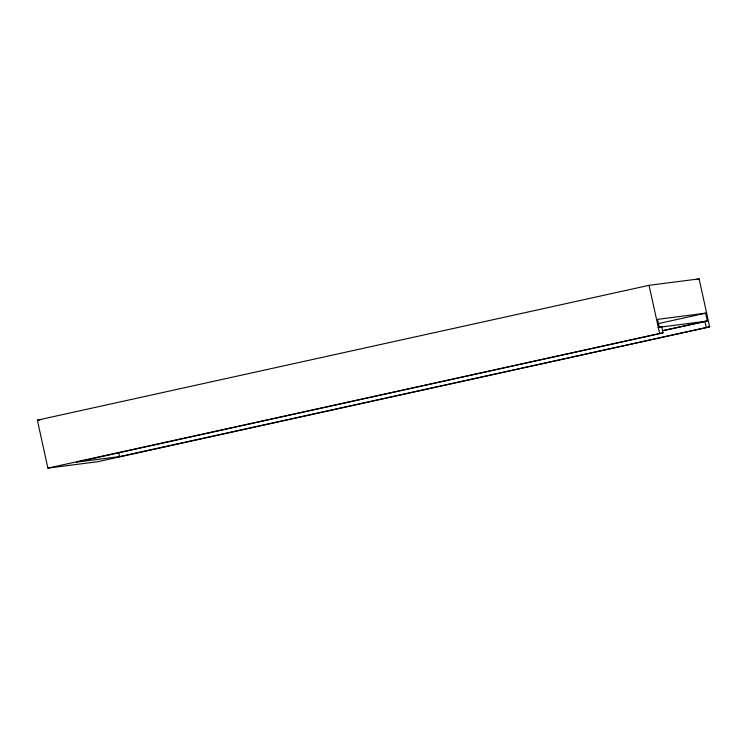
<?xml version="1.0" encoding="UTF-8"?>
<svg xmlns="http://www.w3.org/2000/svg" width="747" height="747" viewBox="0 0 747 747"><rect width="100%" height="100%" fill="white"/><g stroke="black" fill="none" stroke-linecap="round" stroke-linejoin="round"><path stroke-width="1.12" d="M37.35 420.169L649.059 285.326L699.108 278.883L709.65 326.831L97.941 461.674L47.892 468.117L37.35 420.169L40.758 419.73M695.69 279.639L699.108 278.883M657.864 323.703L705.663 313.17L707.372 320.958L663.98 330.519M658.322 327.588L661.739 326.831L663.056 332.826L76.427 462.141L119.576 456.585L709.65 326.831M662.738 330.566L707.372 320.958M47.892 468.117L663.056 332.826M705.663 313.17L657.528 319.361L659.246 327.149L661.739 326.831M658.144 327.401L706.083 321.238M704.879 321.285L706.195 327.27M649.059 285.326L659.601 333.265M118.698 452.589L119.576 456.585"/></g></svg>
